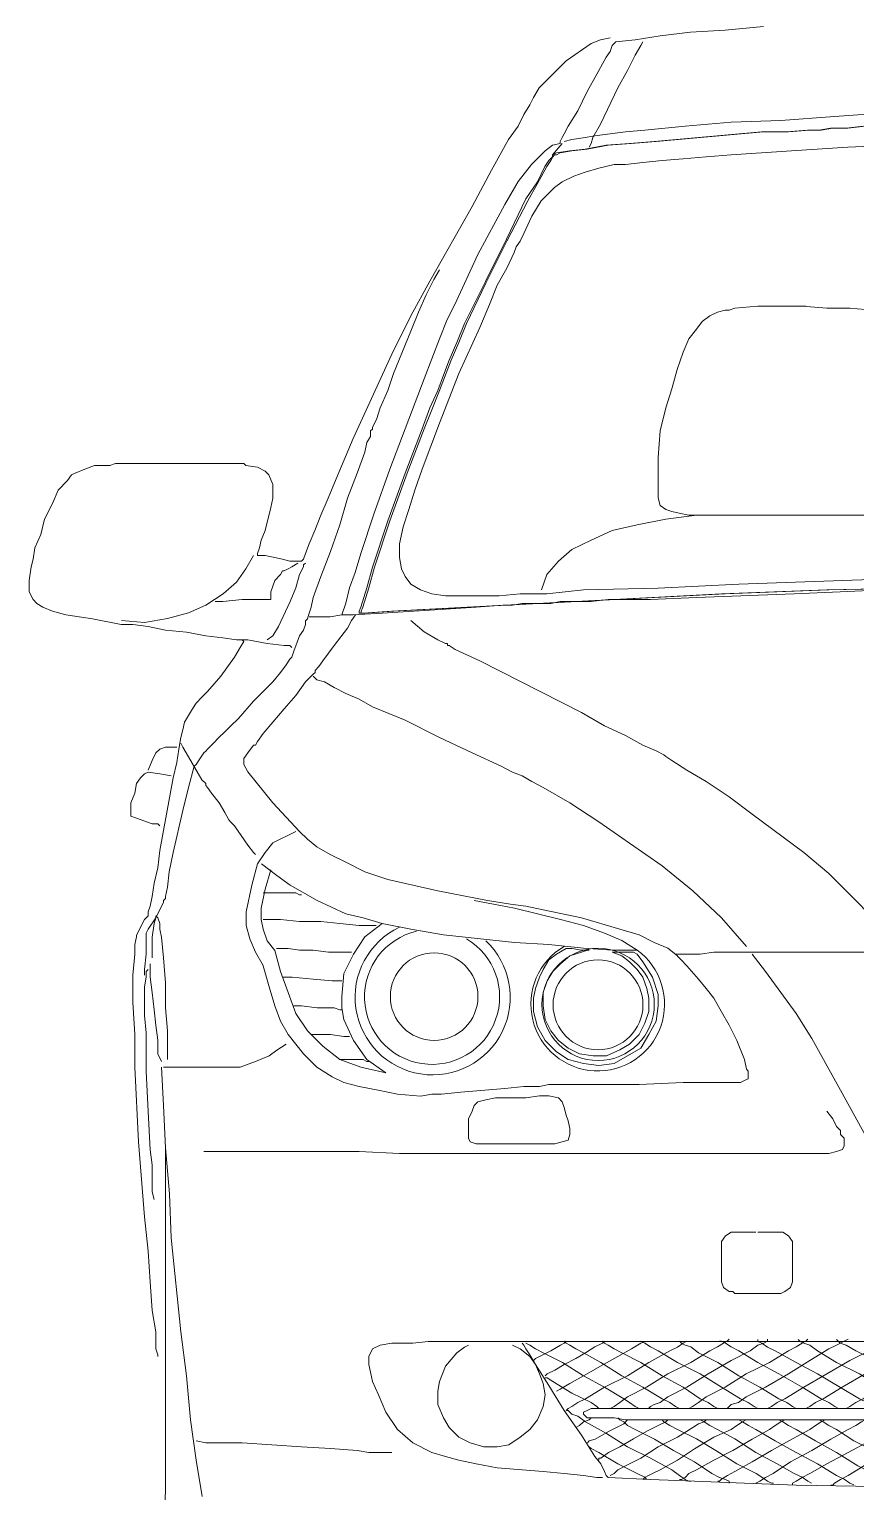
# Model space of a CAD drawing. Header units: metres. Extents: x 14 to 155, y 0 to 125.
# Drawn here: x 137.625 to 138.3, y 95.483 to 96.679 of the extents above; entities that cross this region are included whole.
import ezdxf

# ---------------------------------------------------------------- set-up
doc = ezdxf.new("R2010")
doc.units = ezdxf.units.M
doc.layers.add('PDF2_Geometry', color=7, linetype='Continuous', true_color=0xffbe80)

msp = doc.modelspace()

# ---------------------------------------------------------------- linework, layer by layer
at = {"layer": 'PDF2_Geometry', "color": 0, "lineweight": 0}
for points in [[(137.7299, 95.5937), (137.7299, 95.5953), (137.7283, 95.6), (137.7283, 95.6063), (137.7283, 95.614), (137.7252, 95.6313), (137.7236, 95.6548), (137.722, 95.6799), (137.7189, 95.7081), (137.7142, 95.7692), (137.711, 95.8302), (137.711, 95.8569), (137.7095, 95.8835), (137.7095, 95.9054), (137.711, 95.9227), (137.711, 95.9306), (137.7126, 95.9368), (137.7126, 95.9383), (137.7189, 95.9509), (137.722, 95.954), (137.722, 95.9556), (137.722, 95.9572), (137.7236, 95.9619), (137.7252, 95.9697), (137.7268, 95.9806), (137.7298, 95.9932), (137.7314, 96.0073), (137.7424, 96.0669), (137.7455, 96.0793), (137.7471, 96.0903), (137.7487, 96.0997), (137.7502, 96.106), (137.7518, 96.1123), (137.7581, 96.1232), (137.7612, 96.1279), (137.7658, 96.1326), (137.7705, 96.1373), (137.7815, 96.1499), (137.7925, 96.1655), (137.7972, 96.1734), (137.8003, 96.1781), (137.7987, 96.1797), (137.7941, 96.1797), (137.7831, 96.1812), (137.769, 96.1828), (137.7534, 96.1859), (137.7361, 96.1874), (137.722, 96.1906), (137.7095, 96.1921), (137.7, 96.1921), (137.6766, 96.1968), (137.6546, 96.2), (137.6437, 96.2031), (137.6358, 96.2063), (137.6311, 96.2094), (137.628, 96.2126), (137.6248, 96.2188), (137.6248, 96.2282), (137.6264, 96.2392), (137.628, 96.2455), (137.6295, 96.2549), (137.6343, 96.2658), (137.6374, 96.2783), (137.6437, 96.2909), (137.6484, 96.3018), (137.6562, 96.3097), (137.6593, 96.3144), (137.6624, 96.3159), (137.6703, 96.3191), (137.6782, 96.3222), (137.6844, 96.3222), (137.686, 96.3222), (137.6875, 96.3222), (137.6906, 96.3222), (137.6953, 96.3238), (137.7095, 96.3238), (137.7251, 96.3238), (137.7455, 96.3238), (137.7863, 96.3238), (137.7956, 96.3238), (137.8003, 96.3238), (137.8019, 96.3222), (137.8113, 96.3207), (137.8176, 96.3175), (137.8207, 96.3144), (137.8239, 96.3065), (137.8239, 96.3002), (137.8239, 96.2987), (137.8239, 96.2955), (137.8223, 96.2878), (137.8176, 96.2689), (137.8144, 96.2611), (137.8129, 96.2549), (137.8113, 96.2502), (137.8113, 96.2486), (137.8129, 96.2486), (137.8176, 96.2486), (137.8317, 96.2455), (137.8379, 96.2439), (137.8442, 96.2439), (137.8473, 96.2439), (137.8489, 96.2455), (137.8505, 96.2502), (137.8536, 96.258), (137.8583, 96.2689), (137.863, 96.2815), (137.8692, 96.2955), (137.8755, 96.3112), (137.8896, 96.3441), (137.921, 96.4131), (137.9366, 96.4444), (137.9523, 96.4727), (137.9867, 96.5337), (138.0025, 96.5635), (138.0165, 96.5885), (138.0244, 96.5995), (138.0291, 96.6089), (138.0338, 96.6168), (138.0369, 96.623), (138.0416, 96.6308), (138.0478, 96.6371), (138.0635, 96.6528), (138.0839, 96.6669), (138.0917, 96.67), (138.0996, 96.6716)], [(138.2248, 96.681), (138.1935, 96.6779), (138.1653, 96.6763), (138.1403, 96.6732), (138.1199, 96.67), (138.1043, 96.6685), (138.1027, 96.6669), (138.1011, 96.6653), (138.0996, 96.6606), (138.0964, 96.6559), (138.0886, 96.6419), (138.0807, 96.6277), (138.073, 96.6121), (138.0651, 96.5995), (138.062, 96.5933), (138.0604, 96.5901), (138.0588, 96.587), (138.0588, 96.5854), (138.0525, 96.5838), (138.0463, 96.5792), (138.0353, 96.5682), (138.0244, 96.5541), (138.0134, 96.5353), (137.9915, 96.4946), (137.9726, 96.4538), (137.9664, 96.4413), (137.9601, 96.4257), (137.9476, 96.3928), (137.9194, 96.3191), (137.9068, 96.2831), (137.8959, 96.2502), (137.8912, 96.2345), (137.8865, 96.222), (137.8834, 96.2095), (137.8802, 96.2)], [(138.0823, 96.5823), (138.0839, 96.5854), (138.0854, 96.5901), (138.0917, 96.6011), (138.1059, 96.6308), (138.1136, 96.6449), (138.1199, 96.6574), (138.1246, 96.6653), (138.1262, 96.6684)], [(138.3283, 96.6105), (138.2829, 96.6073), (138.239, 96.6042), (138.1983, 96.6026), (138.1607, 96.5995), (138.1278, 96.5963), (138.1121, 96.5948), (138.0996, 96.5932), (138.0871, 96.5916), (138.0776, 96.59), (138.0683, 96.5885), (138.062, 96.5869)], [(138.3597, 96.222), (138.2766, 96.2204), (138.1904, 96.2173), (138.1027, 96.2125), (138.0134, 96.2078), (137.921, 96.2031), (137.8975, 96.2015), (137.8944, 96.2015), (137.8944, 96.2031), (137.8959, 96.2063), (137.9006, 96.222), (137.9053, 96.2391), (137.9178, 96.2768), (137.932, 96.3159), (137.946, 96.352), (137.9523, 96.3691), (137.9586, 96.3833), (137.9633, 96.3958), (137.968, 96.4083), (137.9742, 96.4225), (137.9805, 96.4382), (137.9977, 96.4726), (138.0149, 96.5071), (138.0306, 96.54), (138.0401, 96.554), (138.0462, 96.5666), (138.0494, 96.5713), (138.0525, 96.5744), (138.0525, 96.576), (138.0557, 96.5776), (138.0667, 96.5792), (138.0791, 96.5807), (138.0964, 96.5839), (138.1152, 96.5854), (138.1356, 96.5869), (138.2233, 96.5948), (138.2437, 96.5948), (138.2609, 96.5963), (138.2703, 96.5963), (138.2797, 96.5979), (138.2923, 96.5979), (138.3063, 96.5995)], [(138.3613, 96.222), (138.2782, 96.2204), (138.1935, 96.2173), (138.1043, 96.2125), (138.015, 96.2078), (137.9226, 96.2031), (137.8991, 96.2015), (137.896, 96.2015), (137.896, 96.2031), (137.8975, 96.2063), (137.9022, 96.222), (137.9069, 96.2391), (137.9194, 96.2768), (137.9336, 96.3159), (137.9476, 96.352), (137.9539, 96.3676), (137.9602, 96.3833), (137.9696, 96.4083), (137.9758, 96.4225), (137.9821, 96.4382), (137.9978, 96.4711), (138.015, 96.5055), (138.0322, 96.5384), (138.0401, 96.5525), (138.0478, 96.5666), (138.051, 96.5713), (138.0526, 96.5744), (138.0541, 96.576), (138.0557, 96.576), (138.0588, 96.5776), (138.0683, 96.5792), (138.0807, 96.5807), (138.098, 96.5839), (138.1168, 96.5854), (138.1372, 96.5869), (138.2249, 96.5948), (138.2453, 96.5948), (138.2625, 96.5963), (138.2719, 96.5963), (138.2813, 96.5979), (138.2938, 96.5979), (138.3079, 96.5995)], [(138.4003, 96.587), (138.2938, 96.5823), (138.2437, 96.5791), (138.1983, 96.576), (138.1779, 96.5744), (138.1591, 96.5728), (138.1419, 96.5713), (138.1262, 96.5697), (138.1122, 96.5681), (138.1059, 96.5681), (138.1027, 96.5681), (138.0902, 96.565), (138.0792, 96.5618), (138.0698, 96.5587), (138.0604, 96.554), (138.0541, 96.5493), (138.0431, 96.5384), (138.0354, 96.5258), (138.0291, 96.5118), (138.026, 96.5055), (138.0228, 96.5008), (138.0212, 96.4961), (138.015, 96.4835), (138.0071, 96.4695), (138.0009, 96.4537), (137.9931, 96.435), (137.9758, 96.3974), (137.9602, 96.3566), (137.946, 96.319), (137.9398, 96.3018), (137.9351, 96.2861), (137.9304, 96.272), (137.9273, 96.258), (137.9273, 96.247), (137.9289, 96.2375), (137.932, 96.2313), (137.9367, 96.225), (137.9445, 96.2204), (137.9539, 96.2172), (137.9649, 96.2156), (137.9774, 96.2156), (137.9915, 96.2156), (138.0088, 96.2156), (138.026, 96.2172), (138.0291, 96.2172), (138.0307, 96.2172), (138.0338, 96.2172), (138.0478, 96.2172), (138.0777, 96.2204), (138.1388, 96.2219), (138.2046, 96.2251), (138.3361, 96.2298)], [(138.0604, 96.5854), (138.0525, 96.5761)], [(137.8411, 96.1702), (137.8458, 96.1828), (137.849, 96.1874), (137.8505, 96.1921), (137.8505, 96.1937), (137.8505, 96.1952), (137.8521, 96.1968), (137.8537, 96.2015), (137.8552, 96.2062), (137.8568, 96.2141), (137.8631, 96.2313), (137.8709, 96.2517), (137.8787, 96.2736), (137.885, 96.2955), (137.8928, 96.3159), (137.8991, 96.3331), (137.9007, 96.3409), (137.9037, 96.3457), (137.9037, 96.3504), (137.9053, 96.3519), (137.9053, 96.3535), (137.9085, 96.3598), (137.9116, 96.3691), (137.9179, 96.3833), (137.9226, 96.3974), (137.9366, 96.4319), (137.9429, 96.4475), (137.9492, 96.4616), (137.9555, 96.4742), (137.9602, 96.4819)], [(138.3158, 96.2815), (138.2845, 96.2815), (138.2703, 96.2815), (138.2579, 96.2815), (138.2453, 96.2815), (138.2312, 96.2815), (138.1998, 96.2815), (138.1858, 96.2815), (138.1732, 96.2815), (138.1638, 96.2815), (138.156, 96.283), (138.1498, 96.2846), (138.1451, 96.2862), (138.1403, 96.2893), (138.1388, 96.2956), (138.1388, 96.2987), (138.1388, 96.3002), (138.1388, 96.3049), (138.1388, 96.3285), (138.1403, 96.3504), (138.1451, 96.3692), (138.1498, 96.3848), (138.1544, 96.4006), (138.1591, 96.4146), (138.1638, 96.4256), (138.1701, 96.4334), (138.1748, 96.4397), (138.1811, 96.4443), (138.1873, 96.4475), (138.1936, 96.4491), (138.1967, 96.4491), (138.2014, 96.4506), (138.2203, 96.4522), (138.239, 96.4522), (138.2593, 96.4522)], [(138.2563, 96.4522), (138.2766, 96.4506), (138.2954, 96.4506), (138.3142, 96.4491)], [(138.0433, 96.2204), (138.0479, 96.2329), (138.0573, 96.2439), (138.0683, 96.2533), (138.084, 96.2611), (138.1012, 96.2689), (138.1216, 96.2736), (138.1451, 96.2783), (138.1702, 96.2815)], [(137.8082, 96.2486), (137.8019, 96.2376), (137.7941, 96.2266), (137.7832, 96.2173), (137.769, 96.2079), (137.755, 96.2016), (137.7377, 96.1969), (137.7189, 96.1937), (137.7001, 96.1953)], [(137.8442, 96.2423), (137.8395, 96.2392), (137.8363, 96.2376), (137.8332, 96.236), (137.8317, 96.236), (137.8302, 96.2329), (137.8254, 96.2282), (137.8223, 96.2188), (137.8223, 96.2141), (137.8223, 96.2125), (137.8192, 96.2125), (137.8144, 96.2125), (137.7987, 96.2125), (137.7831, 96.211), (137.7784, 96.211), (137.7768, 96.211)], [(137.8192, 96.1797), (137.8239, 96.1828), (137.8286, 96.1906), (137.838, 96.211), (137.8427, 96.222), (137.8458, 96.2329), (137.849, 96.2392), (137.849, 96.2408), (137.8505, 96.2423)], [(138.3236, 96.2204), (138.2876, 96.2188), (138.25, 96.2172), (138.1701, 96.2141), (138.1325, 96.2125), (138.098, 96.2125), (138.0839, 96.211), (138.0698, 96.211), (138.0588, 96.211), (138.051, 96.2094), (138.0448, 96.2094), (138.0416, 96.2094), (138.0385, 96.2094), (138.0338, 96.2094), (138.0275, 96.2094), (138.0196, 96.2078), (138.0118, 96.2078), (137.9899, 96.2062), (137.9649, 96.2047), (137.9131, 96.2015), (137.8896, 96.2), (137.8802, 96.2), (137.8708, 96.1984), (137.863, 96.1984), (137.8583, 96.1984), (137.8552, 96.1984), (137.8536, 96.1984)], [(138.1545, 95.9212), (138.1466, 95.9275), (138.1356, 95.9322), (138.1231, 95.9384), (138.1075, 95.9431), (138.0761, 95.9525), (138.0448, 95.9588), (138.0307, 95.9619), (138.0181, 95.9635), (137.9994, 95.9666), (137.9586, 95.9744), (137.9179, 95.9838), (137.8991, 95.9901), (137.8834, 95.998), (137.8708, 96.0042), (137.8599, 96.0104), (137.8521, 96.0167), (137.8458, 96.023), (137.8239, 96.0465), (137.8035, 96.0716), (137.8003, 96.0778), (137.8003, 96.0825), (137.8035, 96.0872), (137.8082, 96.0935), (137.8098, 96.0935), (137.8113, 96.0966), (137.8161, 96.1029), (137.8239, 96.1124), (137.8332, 96.1233), (137.8427, 96.1342), (137.8505, 96.1452), (137.8568, 96.1514), (137.8584, 96.153), (137.8584, 96.1546), (137.8615, 96.1577), (137.8647, 96.1624), (137.874, 96.175), (137.885, 96.189), (137.8881, 96.1953), (137.8913, 96.2)], [(138.3143, 95.9525), (138.2971, 95.9698), (138.2782, 95.9885), (138.2579, 96.0058), (138.2156, 96.0371), (138.1967, 96.0512), (138.178, 96.0637), (138.1623, 96.0732), (138.1498, 96.081), (138.1451, 96.0841), (138.1435, 96.0856), (138.1372, 96.0888), (138.1262, 96.0935), (138.1122, 96.1013), (138.0949, 96.1092), (138.0762, 96.1201), (137.9931, 96.1624), (137.9728, 96.1718), (137.9681, 96.175), (137.9665, 96.175), (137.9665, 96.1765), (137.9649, 96.1765), (137.9586, 96.1797), (137.9476, 96.186), (137.9367, 96.1953)], [(137.7189, 95.9054), (137.7189, 95.907), (137.7189, 95.9101), (137.7205, 95.9227), (137.7205, 95.9337), (137.7205, 95.9383), (137.7205, 95.9399), (137.722, 95.943), (137.7283, 95.9524), (137.7329, 95.9619), (137.7345, 95.965), (137.7345, 95.9666), (137.7361, 95.9681), (137.7361, 95.9697), (137.7377, 95.9775), (137.7392, 95.99), (137.7424, 96.0057), (137.7502, 96.0402), (137.7549, 96.059), (137.7596, 96.0762), (137.7612, 96.0778), (137.7643, 96.0824), (137.7674, 96.0871), (137.769, 96.0887), (137.7705, 96.0903), (137.7737, 96.0934), (137.7815, 96.1013), (137.7831, 96.1028), (137.7863, 96.106), (137.7894, 96.1091), (137.7957, 96.1154), (137.8082, 96.1295), (137.8239, 96.1452), (137.8301, 96.1529), (137.8348, 96.1592), (137.8379, 96.1639), (137.8395, 96.1655), (137.841, 96.1702)], [(137.8395, 96.1734), (137.8379, 96.175), (137.8332, 96.175), (137.8192, 96.1765), (137.8035, 96.1797), (137.7987, 96.1797), (137.7972, 96.1797)], [(137.8568, 96.1499), (137.8599, 96.1468), (137.8662, 96.1452), (137.874, 96.1405), (137.8834, 96.1358), (137.8944, 96.131), (137.9053, 96.1248), (137.932, 96.1139), (137.9602, 96.0997), (137.9868, 96.0872), (138.0104, 96.0763), (138.0197, 96.0715), (138.0275, 96.0684), (138.0354, 96.0637), (138.0448, 96.059), (138.0667, 96.0465), (138.0902, 96.0308), (138.1153, 96.0135), (138.1419, 95.9948), (138.167, 95.9744), (138.1905, 95.9525), (138.2109, 95.929)], [(137.7455, 96.0919), (137.7439, 96.0919), (137.7424, 96.0919), (137.7361, 96.0919), (137.7314, 96.0903), (137.7282, 96.0872), (137.7252, 96.0809), (137.722, 96.0731)], [(137.7487, 96.095), (137.7503, 96.0919), (137.755, 96.084), (137.7659, 96.0652), (137.769, 96.0621), (137.769, 96.0605), (137.7706, 96.059), (137.7737, 96.0543), (137.78, 96.0464), (137.7847, 96.0386), (137.7879, 96.0324), (137.7894, 96.0308), (137.7926, 96.0276), (137.8035, 96.0119), (137.8082, 96.0057), (137.8098, 96.0042)], [(137.7408, 96.0684), (137.7314, 96.07), (137.722, 96.0715), (137.7189, 96.07), (137.7158, 96.0668), (137.7126, 96.0621), (137.711, 96.0543), (137.7079, 96.0464), (137.7079, 96.0386), (137.7079, 96.0371), (137.7079, 96.0355), (137.7126, 96.0339), (137.7252, 96.0292), (137.7298, 96.0292), (137.7314, 96.0277)], [(137.8427, 96.023), (137.8239, 96.0136), (137.8177, 96.0058), (137.8114, 95.9964), (137.8067, 95.9791), (137.802, 95.9572), (137.802, 95.9462), (137.8051, 95.9352), (137.8098, 95.9243), (137.8161, 95.9133)], [(137.8223, 95.9916), (137.8176, 95.9759), (137.8144, 95.9603), (137.8144, 95.9509), (137.816, 95.943), (137.8192, 95.9337), (137.8254, 95.9258), (137.8302, 95.9085), (137.8364, 95.8914), (137.8426, 95.8741), (137.8521, 95.86), (137.8646, 95.8475), (137.8787, 95.8365), (137.8959, 95.8302), (137.9163, 95.8256), (137.9007, 95.8365), (137.8897, 95.8522), (137.8818, 95.8694), (137.8802, 95.8788), (137.8802, 95.8882), (137.8818, 95.907), (137.8897, 95.9227), (137.8991, 95.9368), (137.9131, 95.9477)], [(137.8145, 95.9964), (137.8271, 95.987), (137.838, 95.9791), (137.86, 95.9666), (137.8834, 95.9557), (137.8976, 95.9525), (137.9132, 95.9478), (137.9367, 95.9431), (137.9633, 95.9384), (138.0213, 95.9322), (138.0495, 95.9306), (138.0777, 95.9275), (138.1012, 95.9259), (138.1216, 95.9259), (138.109, 95.9338), (138.0949, 95.9399), (138.0777, 95.9462), (138.0589, 95.9509), (138.0213, 95.9604), (138.0041, 95.9635), (137.9884, 95.9666)], [(137.8474, 95.9713), (137.8458, 95.9713), (137.8427, 95.9728), (137.8318, 95.9728), (137.8224, 95.9728), (137.8176, 95.9728), (137.8161, 95.9728)], [(137.7377, 95.8365), (137.7377, 95.8396), (137.7377, 95.8444), (137.7377, 95.8601), (137.7361, 95.8788), (137.7361, 95.8992), (137.7346, 95.9196), (137.733, 95.9367), (137.7314, 95.943), (137.7314, 95.9477), (137.7298, 95.9525), (137.7283, 95.954), (137.7283, 95.9525), (137.7268, 95.9477), (137.7252, 95.9367), (137.7252, 95.9243), (137.7252, 95.9211), (137.7252, 95.9196)], [(137.9084, 95.9462), (137.9069, 95.9462), (137.9054, 95.9462), (137.9006, 95.9462), (137.8944, 95.9462), (137.8786, 95.9478), (137.863, 95.9493), (137.8458, 95.9493), (137.8301, 95.9509), (137.8239, 95.9509), (137.8207, 95.9509), (137.8176, 95.9509), (137.816, 95.9509)], [(138.1545, 95.9211), (138.1576, 95.918), (138.1623, 95.9132), (138.1717, 95.9023), (138.178, 95.8945), (138.1843, 95.8866), (138.1905, 95.8756), (138.1967, 95.8647), (138.203, 95.8522), (138.2093, 95.8365), (138.2109, 95.8287), (138.2124, 95.8271), (138.2124, 95.8256), (138.2124, 95.824), (138.2124, 95.8209), (138.2093, 95.8193), (138.2061, 95.8177), (138.2046, 95.8177), (138.203, 95.8177), (138.1937, 95.8177), (138.1591, 95.8177), (138.1231, 95.8161), (138.0902, 95.8161), (138.0746, 95.8161), (138.062, 95.8161), (138.0495, 95.8161), (138.0417, 95.8146), (138.0291, 95.8146), (138.0135, 95.813), (137.9775, 95.8099), (137.9618, 95.8083), (137.9539, 95.8083), (137.9445, 95.8067), (137.9257, 95.8083), (137.91, 95.8114), (137.8944, 95.8146), (137.8818, 95.8177), (137.8724, 95.8224), (137.8599, 95.8302), (137.8489, 95.8412), (137.8427, 95.849), (137.8364, 95.8569), (137.8302, 95.8678), (137.8255, 95.8804), (137.8208, 95.8961), (137.8161, 95.9132)], [(137.8881, 95.9243), (137.885, 95.9243), (137.8787, 95.9243), (137.8693, 95.9243), (137.8568, 95.9259), (137.8458, 95.9259), (137.8364, 95.9274), (137.8302, 95.9274), (137.827, 95.9274)], [(138.1529, 95.9227), (138.156, 95.9227), (138.1622, 95.9227), (138.1732, 95.9227), (138.1842, 95.9243), (138.1951, 95.9243), (138.2045, 95.9243), (138.2124, 95.9243), (138.214, 95.9243), (138.2155, 95.9243), (138.2187, 95.9243), (138.225, 95.9243), (138.2327, 95.9243), (138.2516, 95.9243), (138.2719, 95.9243), (138.2939, 95.9243), (138.3111, 95.9243), (138.3189, 95.9243), (138.3252, 95.9243), (138.3284, 95.9243), (138.3299, 95.9243)], [(138.2156, 95.9227), (138.2266, 95.9086), (138.2391, 95.8914), (138.2516, 95.8741), (138.2642, 95.8538), (138.2877, 95.8115), (138.3127, 95.766), (138.3363, 95.7206), (138.3456, 95.7002), (138.355, 95.6799), (138.3645, 95.6626), (138.3723, 95.6454), (138.3785, 95.6313), (138.3832, 95.6204)], [(137.7268, 95.7221), (137.7252, 95.7284), (137.7252, 95.7378), (137.7252, 95.7504), (137.7237, 95.7628), (137.7221, 95.7942), (137.7205, 95.8271), (137.7205, 95.8585), (137.7189, 95.8725), (137.7189, 95.8851), (137.7189, 95.8961), (137.7205, 95.9038), (137.7205, 95.9086), (137.7221, 95.9101)], [(137.7237, 95.9149), (137.7237, 95.9118), (137.7237, 95.9039), (137.7253, 95.8914), (137.7268, 95.8773), (137.7283, 95.8647), (137.7299, 95.8523), (137.7299, 95.8444), (137.7299, 95.8413), (137.733, 95.835)], [(137.8803, 95.9008), (137.8787, 95.9008), (137.8724, 95.9008), (137.8568, 95.9023), (137.8396, 95.9038), (137.8334, 95.9038), (137.8318, 95.9038)], [(137.8803, 95.8773), (137.8787, 95.8773), (137.874, 95.8789), (137.86, 95.8789), (137.8474, 95.8804), (137.8427, 95.8804), (137.8411, 95.8804)], [(137.7346, 95.8302), (137.7597, 95.8302), (137.7706, 95.8302), (137.7801, 95.8302), (137.7895, 95.8302), (137.7973, 95.8302), (137.8098, 95.8349), (137.8208, 95.8396), (137.8271, 95.8443), (137.8349, 95.8491)], [(137.8866, 95.8554), (137.885, 95.8554), (137.8819, 95.8554), (137.8709, 95.857), (137.86, 95.857), (137.8568, 95.857), (137.8553, 95.857)], [(137.9023, 95.8349), (137.9007, 95.8349), (137.8976, 95.8365), (137.8913, 95.8365), (137.8834, 95.8365), (137.8803, 95.8365), (137.8787, 95.8365)], [(137.766, 95.4794), (137.7613, 95.5091), (137.7566, 95.542), (137.7534, 95.578), (137.7487, 95.6141), (137.7409, 95.6908), (137.7393, 95.7269), (137.7362, 95.7645), (137.7346, 95.7989), (137.733, 95.8303)], [(137.7675, 95.7613), (137.7706, 95.7613), (137.7738, 95.7613), (137.7801, 95.7613), (137.7942, 95.7613), (137.813, 95.7613), (137.838, 95.7613), (137.8647, 95.7613), (137.8945, 95.7613), (137.9273, 95.7597), (137.9963, 95.7597), (138.0668, 95.7598), (138.1012, 95.7598), (138.1341, 95.7598), (138.1654, 95.7598), (138.1937, 95.7598), (138.2188, 95.7598), (138.2391, 95.7598), (138.2564, 95.7598), (138.2626, 95.7598), (138.2673, 95.7598), (138.2704, 95.7598), (138.272, 95.7598), (138.2735, 95.7598), (138.2783, 95.7598), (138.2845, 95.7614), (138.2893, 95.7629), (138.2908, 95.766), (138.2908, 95.7723), (138.2877, 95.7754), (138.2877, 95.777), (138.2877, 95.7786), (138.2845, 95.7817), (138.2814, 95.788), (138.2767, 95.7943)], [(137.7361, 95.7629), (137.7361, 95.7613), (137.7361, 95.7551), (137.7361, 95.7441), (137.7361, 95.7316), (137.7361, 95.7144), (137.7361, 95.6955), (137.7361, 95.6736), (137.7361, 95.6501), (137.7361, 95.625), (137.7361, 95.5984), (137.7361, 95.542), (137.7361, 95.4856), (137.7346, 95.4308)], [(138.2203, 95.6955), (138.2234, 95.6955), (138.2313, 95.6955), (138.2343, 95.6955), (138.2359, 95.6955), (138.2406, 95.6955), (138.2453, 95.6924), (138.2485, 95.6877), (138.2485, 95.683), (138.2485, 95.6815), (138.2485, 95.6705), (138.2485, 95.6595), (138.2485, 95.6548), (138.2469, 95.6501), (138.2422, 95.647), (138.2391, 95.6454), (138.2375, 95.6454), (138.2359, 95.6454), (138.2313, 95.6454), (138.2234, 95.6454), (138.2203, 95.6454), (138.2187, 95.6454), (138.2156, 95.6454), (138.2077, 95.6454), (138.203, 95.6454), (138.2014, 95.6454), (138.1999, 95.647), (138.1968, 95.647), (138.1921, 95.6501), (138.1905, 95.6548), (138.1905, 95.6595), (138.1905, 95.6705), (138.1905, 95.6815), (138.1905, 95.683), (138.1905, 95.6877), (138.1937, 95.6924), (138.1983, 95.6955), (138.203, 95.6955), (138.2046, 95.6955), (138.2077, 95.6955), (138.2156, 95.6955), (138.2187, 95.6955)], [(138.0933, 95.495), (138.0918, 95.495), (138.0887, 95.495), (138.0777, 95.4966), (138.062, 95.4981), (138.0448, 95.4997), (138.0072, 95.5029), (137.9899, 95.506), (137.9759, 95.5091), (137.9649, 95.5122), (137.9539, 95.5153), (137.9383, 95.5232), (137.9257, 95.5342), (137.9163, 95.5482), (137.9101, 95.5624), (137.9054, 95.5734), (137.9038, 95.5811), (137.9022, 95.5874), (137.9022, 95.5937), (137.9054, 95.6), (137.9116, 95.6031), (137.921, 95.6047), (137.9273, 95.6047), (137.9383, 95.6047), (137.9507, 95.6062), (137.9664, 95.6062), (137.9852, 95.6062), (138.0056, 95.6062), (138.0291, 95.6062), (138.0542, 95.6062), (138.0793, 95.6062), (138.1074, 95.6062), (138.1669, 95.6062), (138.2297, 95.6062), (138.2923, 95.6062), (138.3565, 95.6062)], [(138.037, 95.5906), (138.0386, 95.5922), (138.0417, 95.5937), (138.0511, 95.5985), (138.0589, 95.6032), (138.062, 95.6047), (138.0636, 95.6063)], [(138.0464, 95.5781), (138.048, 95.5796), (138.0542, 95.5827), (138.062, 95.5874), (138.0714, 95.5921), (138.0793, 95.5969), (138.0871, 95.6016), (138.0933, 95.6047), (138.0949, 95.6063)], [(138.0557, 95.5655), (138.0588, 95.5671), (138.0667, 95.5718), (138.0777, 95.5781), (138.0917, 95.5858), (138.1059, 95.5937), (138.1169, 95.6), (138.1247, 95.6047), (138.1278, 95.6062)], [(138.062, 95.6063), (138.0636, 95.6047), (138.0667, 95.6032), (138.0714, 95.6), (138.0777, 95.5969), (138.0918, 95.589), (138.109, 95.5781), (138.1263, 95.5687), (138.1419, 95.5593), (138.1482, 95.5561), (138.1529, 95.553), (138.1561, 95.5514), (138.1576, 95.5514)], [(138.1654, 95.4919), (138.1638, 95.4919), (138.1608, 95.4934), (138.1561, 95.4966), (138.1498, 95.5013), (138.1325, 95.5106), (138.1138, 95.52), (138.0965, 95.531), (138.0793, 95.5405), (138.073, 95.5451), (138.0683, 95.5467), (138.0652, 95.5498), (138.0636, 95.5498), (138.0652, 95.5514), (138.0683, 95.5529), (138.073, 95.5561), (138.0793, 95.5592), (138.0949, 95.5687), (138.1138, 95.5781), (138.131, 95.589), (138.1482, 95.5984), (138.1545, 95.6015), (138.1592, 95.6047), (138.1623, 95.6063)], [(138.0933, 95.6063), (138.0949, 95.6047), (138.098, 95.6032), (138.1027, 95.6), (138.109, 95.5969), (138.1247, 95.589), (138.1419, 95.5781), (138.1592, 95.5687), (138.1732, 95.5593), (138.1795, 95.5561), (138.1842, 95.553), (138.1874, 95.5514), (138.1889, 95.5514)], [(138.098, 95.5514), (138.0996, 95.5514), (138.1027, 95.553), (138.1074, 95.5561), (138.1137, 95.5608), (138.1293, 95.5687), (138.1466, 95.5797), (138.1654, 95.589), (138.1811, 95.5984), (138.1873, 95.6016), (138.1921, 95.6047), (138.1952, 95.6063), (138.1968, 95.6079)], [(138.1247, 95.6063), (138.1278, 95.6047), (138.1325, 95.6016), (138.1387, 95.5984), (138.1545, 95.589), (138.1732, 95.5797), (138.1905, 95.5687), (138.2061, 95.5593), (138.2124, 95.5561), (138.2171, 95.553), (138.2202, 95.5514), (138.2218, 95.5514)], [(138.1309, 95.5514), (138.1325, 95.553), (138.1356, 95.5545), (138.1403, 95.5561), (138.1466, 95.5608), (138.1623, 95.5687), (138.1795, 95.5797), (138.1983, 95.5906), (138.214, 95.5984), (138.2203, 95.6031), (138.225, 95.6047), (138.2281, 95.6063), (138.2281, 95.6079)], [(138.1561, 95.6063), (138.1577, 95.6047), (138.1608, 95.6032), (138.1654, 95.6016), (138.1717, 95.5969), (138.1874, 95.589), (138.2046, 95.5781), (138.2219, 95.5687), (138.2375, 95.5593), (138.2438, 95.5561), (138.2485, 95.553), (138.2516, 95.5514), (138.2532, 95.5514)], [(138.1623, 95.5514), (138.1638, 95.5514), (138.1669, 95.553), (138.1716, 95.5561), (138.1779, 95.5608), (138.1936, 95.5687), (138.2108, 95.5797), (138.2297, 95.589), (138.2453, 95.5984), (138.2515, 95.6016), (138.2563, 95.6047), (138.2594, 95.6063), (138.261, 95.6079)], [(138.189, 95.6063), (138.1906, 95.6063), (138.1937, 95.6047), (138.1983, 95.6016), (138.2046, 95.5984), (138.2203, 95.589), (138.2375, 95.5797), (138.2564, 95.5687), (138.272, 95.5593), (138.2783, 95.5561), (138.283, 95.553), (138.2861, 95.5514)], [(138.1952, 95.5514), (138.1983, 95.5545), (138.2045, 95.5561), (138.2108, 95.5608), (138.2265, 95.5687), (138.2453, 95.5797), (138.2626, 95.5906), (138.2782, 95.6), (138.2845, 95.6031), (138.2907, 95.6063), (138.2939, 95.6079)], [(138.2203, 95.6078), (138.2203, 95.6062), (138.2234, 95.6047), (138.2282, 95.6015), (138.2343, 95.5984), (138.2516, 95.5889), (138.2689, 95.5796), (138.2877, 95.5686), (138.3034, 95.5592), (138.3095, 95.5561), (138.3143, 95.5529), (138.3174, 95.5513), (138.319, 95.5513)], [(138.2266, 95.5514), (138.2282, 95.5514), (138.2313, 95.553), (138.2359, 95.5561), (138.2422, 95.5593), (138.2579, 95.5687), (138.2767, 95.5797), (138.2955, 95.5906), (138.3111, 95.5984), (138.3174, 95.6031), (138.3221, 95.6063), (138.3253, 95.6079), (138.3268, 95.6079)], [(138.2532, 95.6078), (138.2548, 95.6062), (138.2579, 95.6047), (138.2626, 95.6031), (138.2689, 95.5984), (138.2845, 95.5889), (138.3034, 95.5796), (138.3206, 95.5686), (138.3378, 95.5592), (138.344, 95.5561), (138.3487, 95.5529), (138.3519, 95.5513)], [(138.2579, 95.5514), (138.2595, 95.5514), (138.2626, 95.553), (138.2673, 95.5561), (138.2735, 95.5593), (138.2892, 95.5687), (138.308, 95.5797), (138.3268, 95.5906), (138.3424, 95.5984), (138.3487, 95.6031), (138.3534, 95.6063), (138.3566, 95.6079), (138.3581, 95.6079)], [(138.2845, 95.6078), (138.2876, 95.6047), (138.2924, 95.6031), (138.3002, 95.5984), (138.3158, 95.5905), (138.3331, 95.5796), (138.3519, 95.5686), (138.3676, 95.5592), (138.3739, 95.5561), (138.3785, 95.5529), (138.3816, 95.5513), (138.3832, 95.5513)], [(138.2908, 95.5514), (138.2924, 95.5514), (138.2955, 95.553), (138.3002, 95.5561), (138.3064, 95.5593), (138.3221, 95.5687), (138.3394, 95.5781), (138.3566, 95.589), (138.3723, 95.5969), (138.3785, 95.6016), (138.3832, 95.6031), (138.3863, 95.6063), (138.3879, 95.6063)], [(138.0197, 95.6031), (138.026, 95.6), (138.0338, 95.5937), (138.0386, 95.5874), (138.0417, 95.5796), (138.0448, 95.5718), (138.0464, 95.5624), (138.0448, 95.5529), (138.0401, 95.542), (138.0338, 95.5342), (138.026, 95.5279), (138.0167, 95.5216), (138.0072, 95.52), (137.9962, 95.52), (137.9852, 95.5232), (137.9759, 95.5279), (137.9681, 95.5357), (137.9633, 95.5436), (137.9586, 95.5545), (137.9586, 95.5655), (137.9602, 95.5733), (137.9649, 95.5858), (137.9743, 95.5968), (137.9806, 95.6015), (137.9837, 95.6031)], [(138.0275, 95.6047), (138.0291, 95.6031), (138.0306, 95.6), (138.0338, 95.5953), (138.0385, 95.5874), (138.0495, 95.5702), (138.062, 95.5498), (138.0761, 95.5295), (138.0871, 95.5122), (138.0918, 95.506), (138.0949, 95.4997), (138.0964, 95.4966), (138.098, 95.495), (138.1325, 95.4934), (138.1685, 95.4919), (138.2092, 95.4903), (138.2516, 95.4887), (138.4302, 95.4856)], [(138.0307, 95.6047), (138.0338, 95.6031), (138.0386, 95.6), (138.0448, 95.5968), (138.0605, 95.589), (138.0777, 95.5781), (138.0949, 95.5687), (138.1106, 95.5592), (138.1153, 95.5561), (138.12, 95.553), (138.1232, 95.5514), (138.1248, 95.5514)], [(138.0464, 95.5765), (138.048, 95.5765), (138.0527, 95.5734), (138.0683, 95.5639), (138.084, 95.5561), (138.0887, 95.5529), (138.0903, 95.5514)], [(138.3205, 95.5421), (138.2688, 95.5421), (138.2202, 95.5421), (138.1983, 95.5421), (138.1779, 95.5421), (138.1576, 95.5421), (138.1403, 95.5421), (138.1263, 95.5421), (138.1121, 95.5421), (138.1027, 95.5436), (138.0949, 95.5436), (138.0902, 95.5436), (138.0887, 95.5436), (138.0808, 95.5436), (138.0777, 95.5467), (138.0777, 95.5483), (138.0808, 95.5498), (138.084, 95.5514), (138.0903, 95.5514), (138.0918, 95.5514), (138.0965, 95.5514), (138.1043, 95.5514), (138.1153, 95.5514), (138.1278, 95.5514), (138.1435, 95.5514), (138.1608, 95.5514), (138.1795, 95.5514), (138.1998, 95.5514), (138.2218, 95.5514), (138.2704, 95.5514), (138.3221, 95.5514)], [(138.0714, 95.5358), (138.0745, 95.5374), (138.0777, 95.5405), (138.0824, 95.5421), (138.084, 95.5436)], [(138.0809, 95.5232), (138.0825, 95.5248), (138.0872, 95.5263), (138.0981, 95.5326), (138.1107, 95.5389), (138.1138, 95.5421), (138.1154, 95.5421)], [(138.0903, 95.5091), (138.0903, 95.5107), (138.0918, 95.5107), (138.0981, 95.5154), (138.1075, 95.5201), (138.1185, 95.5264), (138.1294, 95.5327), (138.1388, 95.5374), (138.1451, 95.5405), (138.1467, 95.5421)], [(138.0996, 95.4966), (138.1027, 95.4982), (138.1059, 95.5013), (138.1122, 95.5045), (138.1247, 95.5106), (138.1388, 95.5201), (138.1545, 95.5279), (138.167, 95.5358), (138.1717, 95.5389), (138.1764, 95.5405), (138.1779, 95.5421), (138.1795, 95.5421)], [(138.1059, 95.5436), (138.1075, 95.542), (138.1106, 95.5405), (138.1138, 95.5373), (138.12, 95.5342), (138.1357, 95.5263), (138.1514, 95.5169), (138.1685, 95.5076), (138.1827, 95.4981), (138.189, 95.495), (138.1937, 95.4934), (138.1968, 95.4919), (138.1968, 95.4903)], [(138.1263, 95.4934), (138.1278, 95.495), (138.1309, 95.4965), (138.134, 95.4981), (138.1403, 95.5013), (138.1545, 95.5091), (138.1685, 95.5184), (138.1842, 95.5279), (138.1984, 95.5341), (138.203, 95.5373), (138.2077, 95.5404), (138.2108, 95.542)], [(138.1404, 95.5421), (138.142, 95.5421), (138.1435, 95.5405), (138.1483, 95.5374), (138.1545, 95.5342), (138.1702, 95.5264), (138.1859, 95.517), (138.203, 95.5061), (138.2188, 95.4982), (138.2235, 95.4951), (138.2282, 95.4919), (138.2313, 95.4904), (138.2329, 95.4904)], [(138.1561, 95.4934), (138.1577, 95.4934), (138.1608, 95.495), (138.1638, 95.4981), (138.1701, 95.5013), (138.1843, 95.5091), (138.1999, 95.5169), (138.2156, 95.5263), (138.2297, 95.5341), (138.2344, 95.5373), (138.2391, 95.5404), (138.2422, 95.542)], [(138.1732, 95.5421), (138.1763, 95.5405), (138.1811, 95.5374), (138.1873, 95.5342), (138.2014, 95.5264), (138.2187, 95.5154), (138.2359, 95.5061), (138.25, 95.4982), (138.2563, 95.4951), (138.261, 95.4919), (138.2641, 95.4904)], [(138.1874, 95.4919), (138.189, 95.4919), (138.1905, 95.4935), (138.1953, 95.4966), (138.2014, 95.4998), (138.2156, 95.5076), (138.2313, 95.5169), (138.2485, 95.5264), (138.2626, 95.5342), (138.2673, 95.5374), (138.2719, 95.5405), (138.2751, 95.5421)], [(138.2046, 95.5421), (138.2077, 95.5405), (138.2125, 95.5374), (138.2187, 95.5342), (138.2344, 95.5248), (138.2516, 95.5154), (138.2689, 95.5061), (138.2845, 95.4966), (138.2908, 95.4935), (138.2955, 95.4904), (138.2987, 95.4888)], [(138.2187, 95.4903), (138.2218, 95.4919), (138.2266, 95.495), (138.2328, 95.4982), (138.2469, 95.5076), (138.2642, 95.5169), (138.2798, 95.5263), (138.2939, 95.5342), (138.3002, 95.5373), (138.3049, 95.5405), (138.3079, 95.542), (138.3095, 95.542)], [(138.2359, 95.5421), (138.2375, 95.5421), (138.2406, 95.5405), (138.2453, 95.5374), (138.2516, 95.5342), (138.2673, 95.5248), (138.2845, 95.5154), (138.3018, 95.5045), (138.3174, 95.4966), (138.3237, 95.4935), (138.3284, 95.4904), (138.3315, 95.4888), (138.3331, 95.4872)], [(138.2485, 95.4887), (138.2485, 95.4903), (138.2516, 95.4918), (138.2564, 95.495), (138.2626, 95.4981), (138.2767, 95.506), (138.294, 95.5153), (138.3111, 95.5247), (138.3253, 95.5342), (138.3316, 95.5373), (138.3363, 95.5404), (138.3394, 95.542)], [(138.2689, 95.5421), (138.2704, 95.5421), (138.2735, 95.5405), (138.2782, 95.5374), (138.2845, 95.5342), (138.2987, 95.5248), (138.3174, 95.5154), (138.3347, 95.5045), (138.3503, 95.4951), (138.3566, 95.4919), (138.3613, 95.4888), (138.3644, 95.4872)], [(138.2798, 95.4887), (138.2814, 95.4887), (138.2829, 95.4903), (138.2877, 95.4934), (138.2939, 95.4966), (138.3096, 95.506), (138.3268, 95.5153), (138.344, 95.5247), (138.3582, 95.5342), (138.3644, 95.5373), (138.3692, 95.5404), (138.3723, 95.542), (138.3739, 95.542)], [(137.7613, 95.5248), (137.7691, 95.5232), (137.7769, 95.5232), (137.7989, 95.5232), (137.8474, 95.5201), (137.871, 95.5185), (137.8929, 95.5169), (137.9023, 95.5154), (137.9102, 95.5154), (137.9163, 95.5154), (137.921, 95.5154)], [(138.0824, 95.5201), (138.084, 95.5185), (138.0903, 95.5154), (138.1059, 95.5061), (138.1216, 95.4982), (138.1278, 95.4951), (138.1293, 95.4935)]]:
    msp.add_lwpolyline(points, dxfattribs=at)
for points in [[(138.1012, 95.9243), (138.1091, 95.9212), (138.1153, 95.9164), (138.1216, 95.9102), (138.1262, 95.9039), (138.1294, 95.8945), (138.131, 95.8867), (138.131, 95.8757), (138.1278, 95.8664), (138.1231, 95.8569), (138.1153, 95.8491), (138.1075, 95.8444), (138.0965, 95.8397), (138.0856, 95.8397), (138.0746, 95.8412), (138.0652, 95.8459), (138.0573, 95.8522), (138.051, 95.8601), (138.0464, 95.8694), (138.0448, 95.8804), (138.0448, 95.8914), (138.048, 95.9008), (138.0526, 95.9086), (138.0589, 95.9149), (138.0667, 95.9212), (138.0762, 95.9243), (138.0809, 95.9259), (138.0824, 95.9259), (138.0809, 95.9259), (138.0793, 95.9259), (138.0762, 95.9259), (138.0683, 95.9274), (138.0652, 95.9274), (138.0636, 95.9274), (138.0557, 95.9227), (138.0495, 95.918), (138.0448, 95.9102), (138.0417, 95.9039), (138.0386, 95.8945), (138.037, 95.8867), (138.037, 95.882), (138.037, 95.8757), (138.0401, 95.8632), (138.0464, 95.8522), (138.0557, 95.8428), (138.0652, 95.8365), (138.0777, 95.8334), (138.0902, 95.8318), (138.1028, 95.8334), (138.1138, 95.8397), (138.1247, 95.8459), (138.131, 95.8569), (138.1372, 95.8679), (138.1388, 95.8804), (138.1388, 95.8851), (138.1388, 95.8898), (138.1341, 95.9039), (138.1262, 95.9164), (138.1216, 95.9227), (138.1185, 95.9243), (138.1169, 95.9243), (138.1153, 95.9243), (138.1122, 95.9243), (138.1043, 95.9243)], [(137.9868, 95.7943), (137.9884, 95.7989), (137.9915, 95.8021), (137.9978, 95.8036), (138.0057, 95.8052), (138.0166, 95.8052), (138.0307, 95.8052), (138.0417, 95.8068), (138.0464, 95.8068), (138.0495, 95.8068), (138.0573, 95.8052), (138.0604, 95.8021), (138.062, 95.7973), (138.0636, 95.7912), (138.0652, 95.7864), (138.0667, 95.7802), (138.0667, 95.7754), (138.0652, 95.7707), (138.0604, 95.7692), (138.0542, 95.7676), (138.0526, 95.7676), (138.0448, 95.7676), (138.0354, 95.7676), (138.0244, 95.7676), (138.0135, 95.7676), (138.0041, 95.7676), (137.9962, 95.7676), (137.9947, 95.7676), (137.9899, 95.7676), (137.9852, 95.7692), (137.9837, 95.7723), (137.9837, 95.7786), (137.9837, 95.788)]]:
    msp.add_lwpolyline(points, close=True, dxfattribs=at)
for centre, radius in [((137.9557, 95.888), 0.0358), ((138.0897, 95.8816), 0.0459), ((138.0896, 95.8813), 0.0367)]:
    msp.add_circle(centre, radius, dxfattribs=at)
for centre, radius, start, end in [((137.9545, 95.8874), 0.0634, 115.4041, 46.9134), ((137.954, 95.8878), 0.0552, 103.2017, 59.2906), ((138.0894, 95.8818), 0.0546, 120.1172, 53.9374)]:
    msp.add_arc(centre, radius, start, end, dxfattribs=at)

doc.saveas('drawing.dxf')
